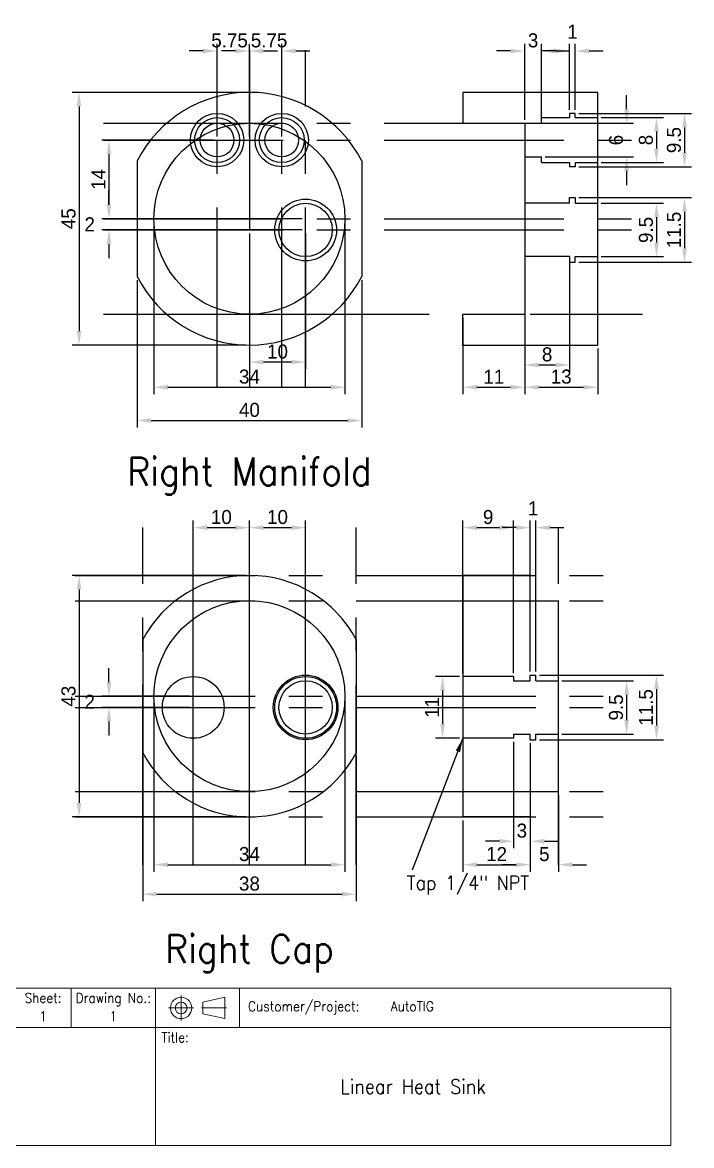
# Model space of a CAD drawing. Header units: millimetres. Extents: x 185 to 424, y -30 to 171.
# Drawn here: x 304.6 to 423.7, y -30 to 169.9 of the extents above; entities that cross this region are included whole.
import ezdxf
from ezdxf.enums import TextEntityAlignment as Align

# ---------------------------------------------------------------- set-up
doc = ezdxf.new("R2010")
doc.units = ezdxf.units.MM
doc.linetypes.add('CENTER', pattern=[50, 32, -6, 6, -6])
doc.linetypes.add('DASHDOT2', pattern=[12, 6, -2.95, 0.1, -2.95])
doc.layers.get('0').update_dxf_attribs({"color": 178, "lineweight": 25, "true_color": 0x000000})
for name, color, linetype, lineweight, true_color in [('0 ... Center', 16, 'CENTER', 25, 0x800000), ('0 ... Dimensions', 4, 'Continuous', 25, 0x00ffff), ('9.1 Drawing sheet', 178, 'Continuous', 9, 0x000000)]:
    doc.layers.add(name, color=color, linetype=linetype, lineweight=lineweight, true_color=true_color)
doc.styles.add('QCADDimTextStyle', font='txt')
doc.styles.add('textstyle0', font='Standard')
doc.styles.add('textstyle1', font='Standard')
doc.styles.add('textstyle10', font='Standard')
doc.styles.add('textstyle11', font='Standard')
doc.styles.add('textstyle12', font='Standard')
doc.styles.add('textstyle13', font='Standard')
doc.styles.add('textstyle14', font='Standard')
doc.styles.add('textstyle15', font='Standard')
doc.styles.add('textstyle16', font='Standard')
doc.styles.add('textstyle17', font='Standard')
doc.styles.add('textstyle18', font='Standard')
doc.styles.add('textstyle2', font='Standard')
doc.styles.add('textstyle20', font='Standard')
doc.styles.add('textstyle21', font='Standard')
doc.styles.add('textstyle22', font='Standard')
doc.styles.add('textstyle23', font='Standard')
doc.styles.add('textstyle26', font='Standard')
doc.styles.add('textstyle27', font='Standard')
doc.styles.add('textstyle28', font='Standard')
doc.styles.add('textstyle3', font='Standard')
doc.styles.add('textstyle4', font='Standard')
doc.styles.add('textstyle5', font='Standard')
doc.styles.add('textstyle6', font='Standard')
doc.styles.add('textstyle7', font='Standard')
doc.styles.add('textstyle8', font='Standard')
doc.styles.add('textstyle9', font='Standard')
doc.dimstyles.new('QCADDimStyle', dxfattribs={"dimtxt": 2.5, "dimasz": 2.5, "dimexe": 1.25, "dimexo": 0.625, "dimtad": 1, "dimtoh": 1, "dimdec": 4, "dimzin": 0, "dimdsep": 46, "dimtxsty": 'QCADDimTextStyle', "dimcen": 0.09, "dimadec": 0, "dimazin": 0, "dimtfac": 1, "dimtdec": 4, "dimtofl": 0, "dimtmove": 0, "dimatfit": 3, "dimfxl": 1, "dimtolj": 1, "dimtzin": 0, "dimarcsym": 0})

# ---------------------------------------------------------------- blocks, each defined once
blk = doc.blocks.new('Title block')
at = {"layer": '9.1 Drawing sheet'}
for p, q in [((-157.41, 28), (-157.41, 0)), ((-157.41, 28), (0, 28)), ((-141.74, 21), (-141.74, 28)), ((-126.74, 21), (-126.74, 28)), ((-116.74, 21), (-116.74, 28)), ((-106.74, 21), (-106.74, 28)), ((-91.74, 21), (-91.74, 28)), ((-76.74, 21), (-76.74, 28)), ((0, 0), (0, 28)), ((-157.41, 21), (0, 21)), ((-91.74, 0), (-91.74, 21)), ((-157.41, 0), (0, 0))]:
    blk.add_line(p, q, dxfattribs=at)
at = {"layer": '9.1 Drawing sheet', "color": 9, "linetype": 'DASHDOT2', "lineweight": 5, "true_color": 0xc0c0c0}
for p, q in [((-87.16, 22.28), (-87.16, 26.72)), ((-89.39, 24.5), (-84.94, 24.5)), ((-83.54, 24.5), (-79.09, 24.5))]:
    blk.add_line(p, q, dxfattribs=at)
at = {"layer": '9.1 Drawing sheet', "color": 9, "linetype": 'Continuous', "lineweight": 9, "true_color": 0xc0c0c0}
for p, q in [((-79.35, 26.4), (-83.28, 25.55)), ((-79.35, 26.4), (-79.35, 22.6)), ((-83.28, 25.55), (-83.28, 23.45)), ((-83.28, 23.45), (-79.35, 22.6))]:
    blk.add_line(p, q, dxfattribs=at)
for radius in [1.9, 1.05]:
    blk.add_circle((-87.16, 24.5), radius, dxfattribs=at)
at = {"layer": '9.1 Drawing sheet', "linetype": 'Continuous', "lineweight": 0, "width": 96.5681}
for s, insert, char_height, attachment_point, style in [('Designed:', (-149.57, 27.15), 1.738, 2, 'textstyle11'), ('Date:', (-134.24, 27.15), 1.738, 2, 'textstyle12'), ('Scale:', (-121.74, 27.15), 1.738, 2, 'textstyle13'), ('Sheet:', (-111.74, 27.15), 1.738, 2, 'textstyle0'), ('Drawing No.:', (-99.24, 27.15), 1.7382, 2, 'textstyle10'), ('Customer/Project:', (-75.25, 24.5), 1.7382, 4, 'textstyle8'), ('Title:', (-88.23, 20.11), 1.738, 2, 'textstyle9'), ('License:', (-151.5, 19.77), 1.738, 2, 'textstyle14')]:
    blk.add_mtext(s, dxfattribs=dict(at, insert=insert, char_height=char_height, attachment_point=attachment_point, style=style))
at = {"layer": '9.1 Drawing sheet', "linetype": 'Continuous', "lineweight": 0, "style": 'textstyle2'}
blk.add_attdef('1. Customer/Project', text='', height=1.74, dxfattribs=at).set_placement((-49.84, 24.79), align=Align.MIDDLE_LEFT)
at = {"layer": '9.1 Drawing sheet', "linetype": 'Continuous', "lineweight": 0}
for tag, height, style, p in [('5. Designed', 1.74, 'textstyle7', (-149.57, 23)), ('4. Drawing Date', 1.74, 'textstyle6', (-134.24, 23)), ('6. Scale', 1.74, 'textstyle5', (-121.74, 23)), ('7. Sheet', 1.74, 'textstyle4', (-111.74, 23)), ('3. Drawing No.', 1.74, 'textstyle3', (-99.24, 23)), ('8. License', 1.74, 'textstyle15', (-137.26, 18.67)), ('2. Title', 2.54, 'textstyle1', (-45.87, 10.5))]:
    blk.add_attdef(tag, text='', height=height, dxfattribs=dict(at, style=style)).set_placement(p, align=Align.MIDDLE_CENTER)
blk = doc.blocks.new('*D28')
at = {"layer": '0 ... Dimensions', "color": 0, "lineweight": -2}
for p, q in [((-0.62, 22.5), (-31.58, 22.5)), ((-30.33, 20), (-30.33, -20)), ((-0.62, -22.5), (-31.58, -22.5))]:
    blk.add_line(p, q, dxfattribs=at)
at = {"layer": '0 ... Dimensions', "color": 0}
for points in [[(-29.91, 20), (-30.74, 20), (-30.33, 22.5)], [(-30.74, -20), (-29.91, -20), (-30.33, -22.5)]]:
    blk.add_solid(points, dxfattribs=at)
at = {"layer": 'Defpoints', "color": 0}
for p in [(0, 22.5), (-30.33, -22.5), (0, -22.5)]:
    blk.add_point(p, dxfattribs=at)
at = {"layer": '0 ... Dimensions', "color": 0, "insert": (-32.2, 0), "char_height": 2.5, "attachment_point": 5, "rotation": 90, "style": 'QCADDimTextStyle'}
blk.add_mtext('\\A1;45', dxfattribs=at)
blk = doc.blocks.new('*D29')
at = {"layer": '0 ... Dimensions', "color": 0, "lineweight": -2}
for p, q in [((-6.38, 14), (-26.25, 14)), ((-25, 11.5), (-25, 2.5)), ((-6.38, 0), (-26.25, 0))]:
    blk.add_line(p, q, dxfattribs=at)
at = {"layer": '0 ... Dimensions', "color": 0}
for points in [[(-24.58, 11.5), (-25.42, 11.5), (-25, 14)], [(-25.42, 2.5), (-24.58, 2.5), (-25, 0)]]:
    blk.add_solid(points, dxfattribs=at)
at = {"layer": 'Defpoints', "color": 0}
for p in [(-5.75, 14), (-25, 0), (-5.75, 0)]:
    blk.add_point(p, dxfattribs=at)
at = {"layer": '0 ... Dimensions', "color": 0, "insert": (-26.88, 7), "char_height": 2.5, "attachment_point": 5, "rotation": 90, "style": 'QCADDimTextStyle'}
blk.add_mtext('\\A1;14', dxfattribs=at)
blk = doc.blocks.new('*D30')
at = {"layer": '0 ... Dimensions', "color": 0, "lineweight": -2}
for p, q in [((-25, 2.5), (-25, 5)), ((9.38, 0), (-26.25, 0)), ((9.38, -2), (-26.25, -2)), ((-25, -4.5), (-25, -7))]:
    blk.add_line(p, q, dxfattribs=at)
at = {"layer": '0 ... Dimensions', "color": 0}
for points in [[(-25.42, 2.5), (-24.58, 2.5), (-25, 0)], [(-24.58, -4.5), (-25.42, -4.5), (-25, -2)]]:
    blk.add_solid(points, dxfattribs=at)
at = {"layer": 'Defpoints', "color": 0}
for p in [(-25, 0), (10, 0), (10, -2)]:
    blk.add_point(p, dxfattribs=at)
at = {"layer": '0 ... Dimensions', "color": 0, "insert": (-28.44, -1), "char_height": 2.5, "attachment_point": 5, "style": 'QCADDimTextStyle'}
blk.add_mtext('\\A1;2', dxfattribs=at)
blk = doc.blocks.new('*D31')
at = {"layer": '0 ... Dimensions', "color": 0, "lineweight": -2}
for p, q in [((0, 14.62), (0, 31.11)), ((5.75, 14.62), (5.75, 31.11)), ((-2.5, 29.86), (-5, 29.86)), ((8.25, 29.86), (10.75, 29.86))]:
    blk.add_line(p, q, dxfattribs=at)
at = {"layer": '0 ... Dimensions', "color": 0}
for points in [[(-2.5, 29.45), (-2.5, 30.28), (0, 29.86)], [(8.25, 30.28), (8.25, 29.45), (5.75, 29.86)]]:
    blk.add_solid(points, dxfattribs=at)
at = {"layer": 'Defpoints', "color": 0}
for p in [(5.75, 29.86), (0, 14), (5.75, 14)]:
    blk.add_point(p, dxfattribs=at)
at = {"layer": '0 ... Dimensions', "color": 0, "insert": (3.5, 31.74), "char_height": 2.5, "attachment_point": 5, "style": 'QCADDimTextStyle'}
blk.add_mtext('\\A1;5.75', dxfattribs=at)
blk = doc.blocks.new('*D32')
at = {"layer": '0 ... Dimensions', "color": 0, "lineweight": -2}
for p, q in [((-5.75, 14.62), (-5.75, 31.11)), ((0, 14.62), (0, 31.11)), ((-8.25, 29.86), (-10.75, 29.86)), ((2.5, 29.86), (5, 29.86))]:
    blk.add_line(p, q, dxfattribs=at)
at = {"layer": '0 ... Dimensions', "color": 0}
for points in [[(-8.25, 29.45), (-8.25, 30.28), (-5.75, 29.86)], [(2.5, 30.28), (2.5, 29.45), (0, 29.86)]]:
    blk.add_solid(points, dxfattribs=at)
at = {"layer": 'Defpoints', "color": 0}
for p in [(0, 29.86), (-5.75, 14), (0, 14)]:
    blk.add_point(p, dxfattribs=at)
at = {"layer": '0 ... Dimensions', "color": 0, "insert": (-3.54, 31.74), "char_height": 2.5, "attachment_point": 5, "style": 'QCADDimTextStyle'}
blk.add_mtext('\\A1;5.75', dxfattribs=at)
blk = doc.blocks.new('*D33')
at = {"layer": '0 ... Dimensions', "color": 0, "lineweight": -2}
for p, q in [((57, 19.38), (57, 31.11)), ((58, 19.38), (58, 31.11)), ((54.5, 29.86), (52, 29.86)), ((60.5, 29.86), (63, 29.86))]:
    blk.add_line(p, q, dxfattribs=at)
at = {"layer": '0 ... Dimensions', "color": 0}
for points in [[(54.5, 29.45), (54.5, 30.28), (57, 29.86)], [(60.5, 30.28), (60.5, 29.45), (58, 29.86)]]:
    blk.add_solid(points, dxfattribs=at)
at = {"layer": 'Defpoints', "color": 0}
for p in [(58, 29.86), (57, 18.75), (58, 18.75)]:
    blk.add_point(p, dxfattribs=at)
at = {"layer": '0 ... Dimensions', "color": 0, "insert": (57.5, 33.3), "char_height": 2.5, "attachment_point": 5, "style": 'QCADDimTextStyle'}
blk.add_mtext('\\A1;1', dxfattribs=at)
blk = doc.blocks.new('*D34')
at = {"layer": '0 ... Dimensions', "color": 0, "lineweight": -2}
for p, q in [((38, -17.62), (38, -31.25)), ((49, -17.62), (49, -31.25)), ((40.5, -30), (46.5, -30))]:
    blk.add_line(p, q, dxfattribs=at)
at = {"layer": '0 ... Dimensions', "color": 0}
for points in [[(40.5, -29.58), (40.5, -30.42), (38, -30)], [(46.5, -30.42), (46.5, -29.58), (49, -30)]]:
    blk.add_solid(points, dxfattribs=at)
at = {"layer": 'Defpoints', "color": 0}
for p in [(38, -17), (49, -17), (49, -30)]:
    blk.add_point(p, dxfattribs=at)
at = {"layer": '0 ... Dimensions', "color": 0, "insert": (43.5, -28.12), "char_height": 2.5, "attachment_point": 5, "style": 'QCADDimTextStyle'}
blk.add_mtext('\\A1;11', dxfattribs=at)
blk = doc.blocks.new('*D35')
at = {"layer": '0 ... Dimensions', "color": 0, "lineweight": -2}
for p, q in [((49, -17.62), (49, -31.25)), ((62, -23.12), (62, -31.25)), ((51.5, -30), (59.5, -30))]:
    blk.add_line(p, q, dxfattribs=at)
at = {"layer": '0 ... Dimensions', "color": 0}
for points in [[(51.5, -29.58), (51.5, -30.42), (49, -30)], [(59.5, -30.42), (59.5, -29.58), (62, -30)]]:
    blk.add_solid(points, dxfattribs=at)
at = {"layer": 'Defpoints', "color": 0}
for p in [(49, -17), (62, -22.5), (62, -30)]:
    blk.add_point(p, dxfattribs=at)
at = {"layer": '0 ... Dimensions', "color": 0, "insert": (55.5, -28.12), "char_height": 2.5, "attachment_point": 5, "style": 'QCADDimTextStyle'}
blk.add_mtext('\\A1;13', dxfattribs=at)
blk = doc.blocks.new('*D36')
at = {"layer": '0 ... Dimensions', "color": 0, "lineweight": -2}
for p, q in [((67.15, 19.5), (67.15, 22)), ((52.62, 17), (68.4, 17)), ((52.62, 11), (68.4, 11)), ((67.15, 8.5), (67.15, 6))]:
    blk.add_line(p, q, dxfattribs=at)
at = {"layer": '0 ... Dimensions', "color": 0}
for points in [[(66.73, 19.5), (67.57, 19.5), (67.15, 17)], [(67.57, 8.5), (66.73, 8.5), (67.15, 11)]]:
    blk.add_solid(points, dxfattribs=at)
at = {"layer": 'Defpoints', "color": 0}
for p in [(52, 17), (52, 11), (67.15, 11)]:
    blk.add_point(p, dxfattribs=at)
at = {"layer": '0 ... Dimensions', "color": 0, "insert": (65.27, 14), "char_height": 2.5, "attachment_point": 5, "rotation": 90, "style": 'QCADDimTextStyle'}
blk.add_mtext('\\A1;6', dxfattribs=at)
blk = doc.blocks.new('*D37')
at = {"layer": '0 ... Dimensions', "color": 0, "lineweight": -2}
for p, q in [((62.62, 18), (73.71, 18)), ((72.46, 15.5), (72.46, 12.5)), ((62.62, 10), (73.71, 10))]:
    blk.add_line(p, q, dxfattribs=at)
at = {"layer": '0 ... Dimensions', "color": 0}
for points in [[(72.88, 15.5), (72.05, 15.5), (72.46, 18)], [(72.05, 12.5), (72.88, 12.5), (72.46, 10)]]:
    blk.add_solid(points, dxfattribs=at)
at = {"layer": 'Defpoints', "color": 0}
for p in [(62, 18), (62, 10), (72.46, 10)]:
    blk.add_point(p, dxfattribs=at)
at = {"layer": '0 ... Dimensions', "color": 0, "insert": (70.59, 14), "char_height": 2.5, "attachment_point": 5, "rotation": 90, "style": 'QCADDimTextStyle'}
blk.add_mtext('\\A1;8', dxfattribs=at)
blk = doc.blocks.new('*D38')
at = {"layer": '0 ... Dimensions', "color": 0, "lineweight": -2}
for p, q in [((58.62, 18.75), (78.7, 18.75)), ((77.45, 16.25), (77.45, 11.75)), ((58.62, 9.25), (78.7, 9.25))]:
    blk.add_line(p, q, dxfattribs=at)
at = {"layer": '0 ... Dimensions', "color": 0}
for points in [[(77.87, 16.25), (77.04, 16.25), (77.45, 18.75)], [(77.04, 11.75), (77.87, 11.75), (77.45, 9.25)]]:
    blk.add_solid(points, dxfattribs=at)
at = {"layer": 'Defpoints', "color": 0}
for p in [(58, 18.75), (58, 9.25), (77.45, 9.25)]:
    blk.add_point(p, dxfattribs=at)
at = {"layer": '0 ... Dimensions', "color": 0, "insert": (75.58, 14), "char_height": 2.5, "attachment_point": 5, "rotation": 90, "style": 'QCADDimTextStyle'}
blk.add_mtext('\\A1;9.5', dxfattribs=at)
blk = doc.blocks.new('*D39')
at = {"layer": '0 ... Dimensions', "color": 0, "lineweight": -2}
for p, q in [((62.62, 2.75), (73.71, 2.75)), ((72.46, 0.25), (72.46, -4.25)), ((62.62, -6.75), (73.71, -6.75))]:
    blk.add_line(p, q, dxfattribs=at)
at = {"layer": '0 ... Dimensions', "color": 0}
for points in [[(72.88, 0.25), (72.05, 0.25), (72.46, 2.75)], [(72.05, -4.25), (72.88, -4.25), (72.46, -6.75)]]:
    blk.add_solid(points, dxfattribs=at)
at = {"layer": 'Defpoints', "color": 0}
for p in [(62, 2.75), (62, -6.75), (72.46, -6.75)]:
    blk.add_point(p, dxfattribs=at)
at = {"layer": '0 ... Dimensions', "color": 0, "insert": (70.59, -2), "char_height": 2.5, "attachment_point": 5, "rotation": 90, "style": 'QCADDimTextStyle'}
blk.add_mtext('\\A1;9.5', dxfattribs=at)
blk = doc.blocks.new('*D40')
at = {"layer": '0 ... Dimensions', "color": 0, "lineweight": -2}
for p, q in [((58.62, 3.75), (78.7, 3.75)), ((77.45, 1.25), (77.45, -5.25)), ((58.62, -7.75), (78.7, -7.75))]:
    blk.add_line(p, q, dxfattribs=at)
at = {"layer": '0 ... Dimensions', "color": 0}
for points in [[(77.87, 1.25), (77.04, 1.25), (77.45, 3.75)], [(77.04, -5.25), (77.87, -5.25), (77.45, -7.75)]]:
    blk.add_solid(points, dxfattribs=at)
at = {"layer": 'Defpoints', "color": 0}
for p in [(58, 3.75), (58, -7.75), (77.45, -7.75)]:
    blk.add_point(p, dxfattribs=at)
at = {"layer": '0 ... Dimensions', "color": 0, "insert": (75.58, -2), "char_height": 2.5, "attachment_point": 5, "rotation": 90, "style": 'QCADDimTextStyle'}
blk.add_mtext('\\A1;11.5', dxfattribs=at)
blk = doc.blocks.new('*D41')
at = {"layer": '0 ... Dimensions', "color": 0, "lineweight": -2}
for p, q in [((-17, -0.62), (-17, -31.25)), ((17, -0.62), (17, -31.25)), ((-14.5, -30), (14.5, -30))]:
    blk.add_line(p, q, dxfattribs=at)
at = {"layer": '0 ... Dimensions', "color": 0}
for points in [[(-14.5, -29.58), (-14.5, -30.42), (-17, -30)], [(14.5, -30.42), (14.5, -29.58), (17, -30)]]:
    blk.add_solid(points, dxfattribs=at)
at = {"layer": 'Defpoints', "color": 0}
for p in [(-17, 0), (17, 0), (17, -30)]:
    blk.add_point(p, dxfattribs=at)
at = {"layer": '0 ... Dimensions', "color": 0, "insert": (0, -28.12), "char_height": 2.5, "attachment_point": 5, "style": 'QCADDimTextStyle'}
blk.add_mtext('\\A1;34', dxfattribs=at)
blk = doc.blocks.new('*D42')
at = {"layer": '0 ... Dimensions', "color": 0, "lineweight": -2}
for p, q in [((-20, -10.93), (-20, -37.18)), ((20, -10.93), (20, -37.18)), ((-17.5, -35.93), (17.5, -35.93))]:
    blk.add_line(p, q, dxfattribs=at)
at = {"layer": '0 ... Dimensions', "color": 0}
for points in [[(-17.5, -35.51), (-17.5, -36.35), (-20, -35.93)], [(17.5, -36.35), (17.5, -35.51), (20, -35.93)]]:
    blk.add_solid(points, dxfattribs=at)
at = {"layer": 'Defpoints', "color": 0}
for p in [(-20, -10.31), (20, -10.31), (20, -35.93)]:
    blk.add_point(p, dxfattribs=at)
at = {"layer": '0 ... Dimensions', "color": 0, "insert": (0, -34.05), "char_height": 2.5, "attachment_point": 5, "style": 'QCADDimTextStyle'}
blk.add_mtext('\\A1;40', dxfattribs=at)
blk = doc.blocks.new('*D54')
at = {"layer": '0 ... Dimensions', "color": 0, "lineweight": -2}
for p, q in [((0, -2.62), (0, -26.78)), ((10, -2.62), (10, -26.78)), ((7.5, -25.53), (2.5, -25.53))]:
    blk.add_line(p, q, dxfattribs=at)
at = {"layer": '0 ... Dimensions', "color": 0}
for points in [[(2.5, -25.11), (2.5, -25.95), (0, -25.53)], [(7.5, -25.95), (7.5, -25.11), (10, -25.53)]]:
    blk.add_solid(points, dxfattribs=at)
at = {"layer": 'Defpoints', "color": 0}
for p in [(0, -2), (10, -2), (0, -25.53)]:
    blk.add_point(p, dxfattribs=at)
at = {"layer": '0 ... Dimensions', "color": 0, "insert": (5, -23.66), "char_height": 2.5, "attachment_point": 5, "style": 'QCADDimTextStyle'}
blk.add_mtext('\\A1;10', dxfattribs=at)
blk = doc.blocks.new('*D59')
at = {"layer": '0 ... Dimensions', "color": 0, "lineweight": -2}
for p, q in [((49, 17.62), (49, 31.11)), ((52, 17.62), (52, 31.11)), ((46.5, 29.86), (44, 29.86)), ((54.5, 29.86), (57, 29.86))]:
    blk.add_line(p, q, dxfattribs=at)
at = {"layer": '0 ... Dimensions', "color": 0}
for points in [[(46.5, 29.45), (46.5, 30.28), (49, 29.86)], [(54.5, 30.28), (54.5, 29.45), (52, 29.86)]]:
    blk.add_solid(points, dxfattribs=at)
at = {"layer": 'Defpoints', "color": 0}
for p in [(52, 29.86), (49, 17), (52, 17)]:
    blk.add_point(p, dxfattribs=at)
at = {"layer": '0 ... Dimensions', "color": 0, "insert": (50.5, 31.74), "char_height": 2.5, "attachment_point": 5, "style": 'QCADDimTextStyle'}
blk.add_mtext('\\A1;3', dxfattribs=at)
blk = doc.blocks.new('*D60')
at = {"layer": '0 ... Dimensions', "color": 0, "lineweight": -2}
for p, q in [((49, -7.38), (49, -27.29)), ((57, -7.38), (57, -27.29)), ((51.5, -26.04), (54.5, -26.04))]:
    blk.add_line(p, q, dxfattribs=at)
at = {"layer": '0 ... Dimensions', "color": 0}
for points in [[(51.5, -25.62), (51.5, -26.45), (49, -26.04)], [(54.5, -26.45), (54.5, -25.62), (57, -26.04)]]:
    blk.add_solid(points, dxfattribs=at)
at = {"layer": 'Defpoints', "color": 0}
for p in [(49, -6.75), (57, -6.75), (57, -26.04)]:
    blk.add_point(p, dxfattribs=at)
at = {"layer": '0 ... Dimensions', "color": 0, "insert": (53, -24.16), "char_height": 2.5, "attachment_point": 5, "style": 'QCADDimTextStyle'}
blk.add_mtext('\\A1;8', dxfattribs=at)
blk = doc.blocks.new('*D43')
at = {"layer": '0 ... Dimensions', "color": 0, "lineweight": -2}
for p, q in [((-17, -0.62), (-17, -31.25)), ((17, -0.62), (17, -31.25)), ((-14.5, -30), (14.5, -30))]:
    blk.add_line(p, q, dxfattribs=at)
at = {"layer": '0 ... Dimensions', "color": 0}
for points in [[(-14.5, -29.58), (-14.5, -30.42), (-17, -30)], [(14.5, -30.42), (14.5, -29.58), (17, -30)]]:
    blk.add_solid(points, dxfattribs=at)
at = {"layer": 'Defpoints', "color": 0}
for p in [(-17, 0), (17, 0), (17, -30)]:
    blk.add_point(p, dxfattribs=at)
at = {"layer": '0 ... Dimensions', "color": 0, "insert": (0, -28.12), "char_height": 2.5, "attachment_point": 5, "style": 'QCADDimTextStyle'}
blk.add_mtext('\\A1;34', dxfattribs=at)
blk = doc.blocks.new('*D44')
at = {"layer": '0 ... Dimensions', "color": 0, "lineweight": -2}
for p, q in [((-19, -10.69), (-19, -36.51)), ((19, -10.69), (19, -36.51)), ((-16.5, -35.26), (16.5, -35.26))]:
    blk.add_line(p, q, dxfattribs=at)
at = {"layer": '0 ... Dimensions', "color": 0}
for points in [[(-16.5, -34.84), (-16.5, -35.67), (-19, -35.26)], [(16.5, -35.67), (16.5, -34.84), (19, -35.26)]]:
    blk.add_solid(points, dxfattribs=at)
at = {"layer": 'Defpoints', "color": 0}
for p in [(-19, -10.06), (19, -10.06), (19, -35.26)]:
    blk.add_point(p, dxfattribs=at)
at = {"layer": '0 ... Dimensions', "color": 0, "insert": (0, -33.38), "char_height": 2.5, "attachment_point": 5, "style": 'QCADDimTextStyle'}
blk.add_mtext('\\A1;38', dxfattribs=at)
blk = doc.blocks.new('*D45')
at = {"layer": '0 ... Dimensions', "color": 0, "lineweight": -2}
for p, q in [((-0.62, 21.5), (-31.58, 21.5)), ((-30.33, 19), (-30.33, -19)), ((-0.62, -21.5), (-31.58, -21.5))]:
    blk.add_line(p, q, dxfattribs=at)
at = {"layer": '0 ... Dimensions', "color": 0}
for points in [[(-29.91, 19), (-30.74, 19), (-30.33, 21.5)], [(-30.74, -19), (-29.91, -19), (-30.33, -21.5)]]:
    blk.add_solid(points, dxfattribs=at)
at = {"layer": 'Defpoints', "color": 0}
for p in [(0, 21.5), (-30.33, -21.5), (0, -21.5)]:
    blk.add_point(p, dxfattribs=at)
at = {"layer": '0 ... Dimensions', "color": 0, "insert": (-32.2, 0), "char_height": 2.5, "attachment_point": 5, "rotation": 90, "style": 'QCADDimTextStyle'}
blk.add_mtext('\\A1;43', dxfattribs=at)
blk = doc.blocks.new('*D46')
at = {"layer": '0 ... Dimensions', "color": 0, "lineweight": -2}
for p, q in [((-25, 2.5), (-25, 5)), ((-10.63, 0), (-26.25, 0)), ((-10.63, -2), (-26.25, -2)), ((-25, -4.5), (-25, -7))]:
    blk.add_line(p, q, dxfattribs=at)
at = {"layer": '0 ... Dimensions', "color": 0}
for points in [[(-25.42, 2.5), (-24.58, 2.5), (-25, 0)], [(-24.58, -4.5), (-25.42, -4.5), (-25, -2)]]:
    blk.add_solid(points, dxfattribs=at)
at = {"layer": 'Defpoints', "color": 0}
for p in [(-10, 0), (-25, -2), (-10, -2)]:
    blk.add_point(p, dxfattribs=at)
at = {"layer": '0 ... Dimensions', "color": 0, "insert": (-28.44, -1), "char_height": 2.5, "attachment_point": 5, "style": 'QCADDimTextStyle'}
blk.add_mtext('\\A1;2', dxfattribs=at)
blk = doc.blocks.new('*D47')
at = {"layer": '0 ... Dimensions', "color": 0, "lineweight": -2}
for p, q in [((-10, -1.38), (-10, 31.25)), ((-7.5, 30), (-2.5, 30)), ((0, -1.38), (0, 31.25))]:
    blk.add_line(p, q, dxfattribs=at)
at = {"layer": '0 ... Dimensions', "color": 0}
for points in [[(-7.5, 30.42), (-7.5, 29.58), (-10, 30)], [(-2.5, 29.58), (-2.5, 30.42), (0, 30)]]:
    blk.add_solid(points, dxfattribs=at)
at = {"layer": 'Defpoints', "color": 0}
for p in [(0, 30), (-10, -2), (0, -2)]:
    blk.add_point(p, dxfattribs=at)
at = {"layer": '0 ... Dimensions', "color": 0, "insert": (-5, 31.88), "char_height": 2.5, "attachment_point": 5, "style": 'QCADDimTextStyle'}
blk.add_mtext('\\A1;10', dxfattribs=at)
blk = doc.blocks.new('*D48')
at = {"layer": '0 ... Dimensions', "color": 0, "lineweight": -2}
for p, q in [((0, -1.38), (0, 31.25)), ((2.5, 30), (7.5, 30)), ((10, -1.38), (10, 31.25))]:
    blk.add_line(p, q, dxfattribs=at)
at = {"layer": '0 ... Dimensions', "color": 0}
for points in [[(2.5, 30.42), (2.5, 29.58), (0, 30)], [(7.5, 29.58), (7.5, 30.42), (10, 30)]]:
    blk.add_solid(points, dxfattribs=at)
at = {"layer": 'Defpoints', "color": 0}
for p in [(10, 30), (0, -2), (10, -2)]:
    blk.add_point(p, dxfattribs=at)
at = {"layer": '0 ... Dimensions', "color": 0, "insert": (5, 31.88), "char_height": 2.5, "attachment_point": 5, "style": 'QCADDimTextStyle'}
blk.add_mtext('\\A1;10', dxfattribs=at)
blk = doc.blocks.new('*D49')
at = {"layer": '0 ... Dimensions', "color": 0, "lineweight": -2}
for p, q in [((47.5, 30), (45, 30)), ((50, 4.38), (50, 31.25)), ((51, 4.38), (51, 31.25)), ((53.5, 30), (56, 30))]:
    blk.add_line(p, q, dxfattribs=at)
at = {"layer": '0 ... Dimensions', "color": 0}
for points in [[(47.5, 29.58), (47.5, 30.42), (50, 30)], [(53.5, 30.42), (53.5, 29.58), (51, 30)]]:
    blk.add_solid(points, dxfattribs=at)
at = {"layer": 'Defpoints', "color": 0}
for p in [(51, 30), (50, 3.75), (51, 3.75)]:
    blk.add_point(p, dxfattribs=at)
at = {"layer": '0 ... Dimensions', "color": 0, "insert": (50.5, 33.44), "char_height": 2.5, "attachment_point": 5, "style": 'QCADDimTextStyle'}
blk.add_mtext('\\A1;1', dxfattribs=at)
blk = doc.blocks.new('*D50')
at = {"layer": '0 ... Dimensions', "color": 0, "lineweight": -2}
for p, q in [((55.62, 2.75), (68.4, 2.75)), ((67.15, 0.25), (67.15, -4.25)), ((55.62, -6.75), (68.4, -6.75))]:
    blk.add_line(p, q, dxfattribs=at)
at = {"layer": '0 ... Dimensions', "color": 0}
for points in [[(67.57, 0.25), (66.73, 0.25), (67.15, 2.75)], [(66.73, -4.25), (67.57, -4.25), (67.15, -6.75)]]:
    blk.add_solid(points, dxfattribs=at)
at = {"layer": 'Defpoints', "color": 0}
for p in [(55, 2.75), (55, -6.75), (67.15, -6.75)]:
    blk.add_point(p, dxfattribs=at)
at = {"layer": '0 ... Dimensions', "color": 0, "insert": (65.27, -2), "char_height": 2.5, "attachment_point": 5, "rotation": 90, "style": 'QCADDimTextStyle'}
blk.add_mtext('\\A1;9.5', dxfattribs=at)
blk = doc.blocks.new('*D51')
at = {"layer": '0 ... Dimensions', "color": 0, "lineweight": -2}
for p, q in [((51.62, 3.75), (73.71, 3.75)), ((72.46, 1.25), (72.46, -5.25)), ((51.62, -7.75), (73.71, -7.75))]:
    blk.add_line(p, q, dxfattribs=at)
at = {"layer": '0 ... Dimensions', "color": 0}
for points in [[(72.88, 1.25), (72.05, 1.25), (72.46, 3.75)], [(72.05, -5.25), (72.88, -5.25), (72.46, -7.75)]]:
    blk.add_solid(points, dxfattribs=at)
at = {"layer": 'Defpoints', "color": 0}
for p in [(51, 3.75), (51, -7.75), (72.46, -7.75)]:
    blk.add_point(p, dxfattribs=at)
at = {"layer": '0 ... Dimensions', "color": 0, "insert": (70.59, -2), "char_height": 2.5, "attachment_point": 5, "rotation": 90, "style": 'QCADDimTextStyle'}
blk.add_mtext('\\A1;11.5', dxfattribs=at)
blk = doc.blocks.new('*D52')
at = {"layer": '0 ... Dimensions', "color": 0, "lineweight": -2}
for p, q in [((37.38, 3.5), (33.14, 3.5)), ((34.39, 1), (34.39, -5)), ((37.38, -7.5), (33.14, -7.5))]:
    blk.add_line(p, q, dxfattribs=at)
at = {"layer": '0 ... Dimensions', "color": 0}
for points in [[(34.8, 1), (33.97, 1), (34.39, 3.5)], [(33.97, -5), (34.8, -5), (34.39, -7.5)]]:
    blk.add_solid(points, dxfattribs=at)
at = {"layer": 'Defpoints', "color": 0}
for p in [(38, 3.5), (34.39, -7.5), (38, -7.5)]:
    blk.add_point(p, dxfattribs=at)
at = {"layer": '0 ... Dimensions', "color": 0, "insert": (32.51, -2), "char_height": 2.5, "attachment_point": 5, "rotation": 90, "style": 'QCADDimTextStyle'}
blk.add_mtext('\\A1;11', dxfattribs=at)
blk = doc.blocks.new('*D55')
at = {"layer": '0 ... Dimensions', "color": 0, "lineweight": -2}
for p, q in [((38, -22.12), (38, -31.25)), ((50, -22.12), (50, -31.25)), ((40.5, -30), (47.5, -30))]:
    blk.add_line(p, q, dxfattribs=at)
at = {"layer": '0 ... Dimensions', "color": 0}
for points in [[(40.5, -29.58), (40.5, -30.42), (38, -30)], [(47.5, -30.42), (47.5, -29.58), (50, -30)]]:
    blk.add_solid(points, dxfattribs=at)
at = {"layer": 'Defpoints', "color": 0}
for p in [(38, -21.5), (50, -21.5), (50, -30)]:
    blk.add_point(p, dxfattribs=at)
at = {"layer": '0 ... Dimensions', "color": 0, "insert": (44, -28.12), "char_height": 2.5, "attachment_point": 5, "style": 'QCADDimTextStyle'}
blk.add_mtext('\\A1;12', dxfattribs=at)
blk = doc.blocks.new('*D56')
at = {"layer": '0 ... Dimensions', "color": 0, "lineweight": -2}
for p, q in [((55, -17.62), (55, -31.25)), ((50, -22.12), (50, -31.25)), ((47.5, -30), (45, -30)), ((57.5, -30), (60, -30))]:
    blk.add_line(p, q, dxfattribs=at)
at = {"layer": '0 ... Dimensions', "color": 0}
for points in [[(47.5, -30.42), (47.5, -29.58), (50, -30)], [(57.5, -29.58), (57.5, -30.42), (55, -30)]]:
    blk.add_solid(points, dxfattribs=at)
at = {"layer": 'Defpoints', "color": 0}
for p in [(55, -17), (50, -21.5), (55, -30)]:
    blk.add_point(p, dxfattribs=at)
at = {"layer": '0 ... Dimensions', "color": 0, "insert": (52.5, -28.12), "char_height": 2.5, "attachment_point": 5, "style": 'QCADDimTextStyle'}
blk.add_mtext('\\A1;5', dxfattribs=at)
blk = doc.blocks.new('*D61')
at = {"layer": '0 ... Dimensions', "color": 0, "lineweight": -2}
for p, q in [((38, 4.12), (38, 31.25)), ((40.5, 30), (44.5, 30)), ((47, 4.12), (47, 31.25))]:
    blk.add_line(p, q, dxfattribs=at)
at = {"layer": '0 ... Dimensions', "color": 0}
for points in [[(40.5, 30.42), (40.5, 29.58), (38, 30)], [(44.5, 29.58), (44.5, 30.42), (47, 30)]]:
    blk.add_solid(points, dxfattribs=at)
at = {"layer": 'Defpoints', "color": 0}
for p in [(47, 30), (38, 3.5), (47, 3.5)]:
    blk.add_point(p, dxfattribs=at)
at = {"layer": '0 ... Dimensions', "color": 0, "insert": (42.5, 31.88), "char_height": 2.5, "attachment_point": 5, "style": 'QCADDimTextStyle'}
blk.add_mtext('\\A1;9', dxfattribs=at)
blk = doc.blocks.new('*D62')
at = {"layer": '0 ... Dimensions', "color": 0, "lineweight": -2}
for p, q in [((47, -8.12), (47, -27.08)), ((50, -8.38), (50, -27.08)), ((44.5, -25.83), (42, -25.83)), ((52.5, -25.83), (55, -25.83))]:
    blk.add_line(p, q, dxfattribs=at)
at = {"layer": '0 ... Dimensions', "color": 0}
for points in [[(44.5, -26.25), (44.5, -25.41), (47, -25.83)], [(52.5, -25.41), (52.5, -26.25), (50, -25.83)]]:
    blk.add_solid(points, dxfattribs=at)
at = {"layer": 'Defpoints', "color": 0}
for p in [(47, -7.5), (50, -7.75), (47, -25.83)]:
    blk.add_point(p, dxfattribs=at)
at = {"layer": '0 ... Dimensions', "color": 0, "insert": (48.5, -23.95), "char_height": 2.5, "attachment_point": 5, "style": 'QCADDimTextStyle'}
blk.add_mtext('\\A1;3', dxfattribs=at)
blk = doc.blocks.new('Manifold (right)')
for p, q in [((62, 22.5), (38, 22.5)), ((38, 22.5), (38, 17)), ((62, -22.5), (62, 22.5)), ((52, 18), (57, 18)), ((52, 17), (52, 18)), ((58, 18.75), (57, 18.75)), ((57, 18.75), (57, 18)), ((58, 18), (58, 18.75)), ((58, 18), (62, 18)), ((38, 17), (49, 17)), ((49, 17), (52, 17)), ((49, 17), (49, 11)), ((49, 17), (49, -17)), ((-20, 10.30776), (-20, -10.30776)), ((20, 10.30776), (20, -10.30776)), ((49, 11), (52, 11)), ((52, 10), (52, 11)), ((52, 10), (57, 10)), ((57, 10), (57, 9.25)), ((58, 10), (62, 10)), ((58, 10), (58, 9.25)), ((58, 9.25), (57, 9.25)), ((57, 2.75), (49, 2.75)), ((57, 3.75), (58, 3.75)), ((57, 2.75), (57, 3.75)), ((58, 3.75), (58, 2.75)), ((58, 2.75), (62, 2.75)), ((57, -6.75), (49, -6.75)), ((57, -6.75), (57, -7.75)), ((57, -7.75), (58, -7.75)), ((58, -7.75), (58, -6.75)), ((58, -6.75), (62, -6.75)), ((38, -22.5), (38, -17)), ((38, -17), (49, -17)), ((38, -22.5), (62, -22.5))]:
    blk.add_line(p, q)
for centre, radius in [((-5.75, 14), 4.75), ((-5.75, 14), 4), ((5.75, 14), 4.75), ((5.75, 14), 4), ((0, 0), 17), ((-5.75, 14), 3), ((5.75, 14), 3), ((10, -2), 5.5), ((10, -2), 4.75)]:
    blk.add_circle(centre, radius)
for start, end in [(27.2660445, 152.7339555), (207.2660445, 332.7339555)]:
    blk.add_arc((0, 0), 22.5, start, end)
at = {"layer": '0 ... Center'}
for p, q in [((-5.75, -30), (-5.75, 30)), ((0, 30), (0, -30)), ((5.75, -30), (5.75, 30)), ((10, -30), (10, 30)), ((-26, 17), (70, 17)), ((-26, 17), (0, 17)), ((-26, 14), (70, 14)), ((-26, 0), (70, 0)), ((-26, -2), (70, -2)), ((-26, -17), (0, -17)), ((0, -17), (70, -17))]:
    blk.add_line(p, q, dxfattribs=at)
at = {"layer": '0 ... Dimensions', "style": 'textstyle26'}
blk.add_text('Right Manifold', height=5, dxfattribs=at).set_placement((0, -45), align=Align.MIDDLE_CENTER)
at = {"layer": '0 ... Dimensions'}
for base, p1, p2, picture, middle in [((58, 29.8624), (57, 18.75), (58, 18.75), '*D33', (57.5, 33.2999)), ((52, 29.8624), (49, 17), (52, 17), '*D59', (50.5, 31.7374)), ((17, -30), (-17, 0), (17, 0), '*D41', (0, -28.125)), ((0, -25.53082), (10, -2), (0, -2), '*D54', (5, -23.65582)), ((57, -26.0352), (49, -6.75), (57, -6.75), '*D60', (53, -24.1602)), ((20, -35.92858), (-20, -10.30776), (20, -10.30776), '*D42', (0, -34.05358)), ((49, -30), (38, -17), (49, -17), '*D34', (43.5, -28.125)), ((62, -30), (49, -17), (62, -22.5), '*D35', (55.5, -28.125))]:
    dim = blk.add_linear_dim(base=base, p1=p1, p2=p2, dimstyle='QCADDimStyle', override={"dimtxt": 2.5, "dimasz": 2.5, "dimexe": 1.25, "dimexo": 0.625, "dimgap": 0.625, "dimzin": 8, "dimclrd": 0, "dimclre": 0, "dimclrt": 0, "dimazin": 3, "dimtmove": 2}, dxfattribs=at)
    dim.commit()
    dim.dimension.update_dxf_attribs({"geometry": picture, "text_midpoint": middle})
for base, p1, p2, picture, middle in [((0, 29.8624), (-5.75, 14), (0, 14), '*D32', (-3.54167, 31.7374)), ((5.75, 29.8624), (0, 14), (5.75, 14), '*D31', (3.5, 31.7374))]:
    dim = blk.add_linear_dim(base=base, p1=p1, p2=p2, dimstyle='QCADDimStyle', override={"dimtxt": 2.5, "dimasz": 2.5, "dimexe": 1.25, "dimexo": 0.625, "dimgap": 0.625, "dimzin": 8, "dimclrd": 0, "dimclre": 0, "dimclrt": 0, "dimazin": 3, "dimtmove": 2}, dxfattribs=at)
    dim.commit()
    dim.dimension.update_dxf_attribs({"geometry": picture, "text_midpoint": middle, "dimtype": 160})
for base, p1, p2, picture, middle in [((-30.32624, -22.5), (0, 22.5), (0, -22.5), '*D28', (-32.20124, 0)), ((67.14912, 11), (52, 17), (52, 11), '*D36', (65.27412, 14)), ((77.45472, 9.25), (58, 18.75), (58, 9.25), '*D38', (75.57972, 14)), ((72.46464, 10), (62, 18), (62, 10), '*D37', (70.58964, 14)), ((-25, 0), (-5.75, 14), (-5.75, 0), '*D29', (-26.875, 7)), ((-25, 0), (10, -2), (10, 0), '*D30', (-28.4375, -1)), ((77.45472, -7.75), (58, 3.75), (58, -7.75), '*D40', (75.57972, -2)), ((72.46464, -6.75), (62, 2.75), (62, -6.75), '*D39', (70.58964, -2))]:
    dim = blk.add_linear_dim(base=base, p1=p1, p2=p2, angle=90, dimstyle='QCADDimStyle', override={"dimtxt": 2.5, "dimasz": 2.5, "dimexe": 1.25, "dimexo": 0.625, "dimgap": 0.625, "dimzin": 8, "dimclrd": 0, "dimclre": 0, "dimclrt": 0, "dimazin": 3, "dimtmove": 2}, dxfattribs=at)
    dim.commit()
    dim.dimension.update_dxf_attribs({"geometry": picture, "text_midpoint": middle})
blk = doc.blocks.new('Cap (right)')
for p, q in [((50, 21.5), (38, 21.5)), ((38, 21.5), (38, -21.5)), ((50, 17), (50, 21.5)), ((50, 17), (55, 17)), ((55, -17), (55, 17)), ((-19, 10.06231), (-19, -10.06231)), ((19, 10.06231), (19, -10.06231)), ((47, 3.5), (38, 3.5)), ((47, 3.5), (47, 2.75)), ((47, 2.75), (50, 2.75)), ((50, 3.75), (51, 3.75)), ((50, 2.75), (50, 3.75)), ((51, 2.75), (51, 3.75)), ((51, 2.75), (55, 2.75)), ((47, -7.5), (38, -7.5)), ((47, -6.75), (50, -6.75)), ((47, -6.75), (47, -7.5)), ((50, -7.75), (50, -6.75)), ((50, -7.75), (51, -7.75)), ((51, -6.75), (55, -6.75)), ((51, -7.75), (51, -6.75)), ((50, -17), (55, -17)), ((50, -17), (50, -21.5)), ((50, -21.5), (38, -21.5))]:
    blk.add_line(p, q)
for centre, radius in [((0, 0), 17), ((-10, -2), 5.5), ((10, -2), 5.75), ((10, -2), 5.5), ((10, -2), 4.75)]:
    blk.add_circle(centre, radius)
for start, end in [(27.9054728, 152.0945272), (207.9054728, 332.0945272)]:
    blk.add_arc((0, 0), 21.5, start, end)
at = {"layer": '0 ... Center'}
for p, q in [((-19, -30), (-19, 30)), ((-10, -30), (-10, 30)), ((0, -30), (0, 30)), ((10, -30), (10, 30)), ((19, -30), (19, 30)), ((55, -30), (55, 30)), ((-31, 21.5), (69, 21.5)), ((-31, 17), (69, 17)), ((-31, 0), (69, 0)), ((-31, -2), (69, -2)), ((-31, -17), (69, -17)), ((-31, -21.5), (69, -21.5))]:
    blk.add_line(p, q, dxfattribs=at)
at = {"layer": '0 ... Dimensions', "style": 'textstyle28'}
blk.add_text('Tap 1/4" NPT', height=2.5, dxfattribs=at).set_placement((28, -32), align=Align.TOP_LEFT)
at = {"layer": '0 ... Dimensions', "style": 'textstyle27'}
blk.add_text('Right Cap', height=5, dxfattribs=at).set_placement((0, -45), align=Align.MIDDLE_CENTER)
at = {"layer": '0 ... Dimensions'}
for base, p1, p2, picture, middle in [((51, 30), (50, 3.75), (51, 3.75), '*D49', (50.5, 33.4375)), ((0, 30), (-10, -2), (0, -2), '*D47', (-5, 31.875)), ((10, 30), (0, -2), (10, -2), '*D48', (5, 31.875)), ((47, 30), (38, 3.5), (47, 3.5), '*D61', (42.5, 31.875)), ((17, -30), (-17, 0), (17, 0), '*D43', (0, -28.125)), ((47, -25.82946), (50, -7.75), (47, -7.5), '*D62', (48.5, -23.95446)), ((19, -35.25618), (-19, -10.06231), (19, -10.06231), '*D44', (0, -33.38118)), ((55, -30), (50, -21.5), (55, -17), '*D56', (52.5, -28.125)), ((50, -30), (38, -21.5), (50, -21.5), '*D55', (44, -28.125))]:
    dim = blk.add_linear_dim(base=base, p1=p1, p2=p2, dimstyle='QCADDimStyle', override={"dimtxt": 2.5, "dimasz": 2.5, "dimexe": 1.25, "dimexo": 0.625, "dimgap": 0.625, "dimzin": 8, "dimclrd": 0, "dimclre": 0, "dimclrt": 0, "dimazin": 3, "dimtmove": 2}, dxfattribs=at)
    dim.commit()
    dim.dimension.update_dxf_attribs({"geometry": picture, "text_midpoint": middle})
for base, p1, p2, picture, middle in [((-30.32624, -21.5), (0, 21.5), (0, -21.5), '*D45', (-32.20124, 0)), ((-25, -2), (-10, 0), (-10, -2), '*D46', (-28.4375, -1)), ((34.38801, -7.5), (38, 3.5), (38, -7.5), '*D52', (32.51301, -2)), ((72.46464, -7.75), (51, 3.75), (51, -7.75), '*D51', (70.58964, -2)), ((67.14912, -6.75), (55, 2.75), (55, -6.75), '*D50', (65.27412, -2))]:
    dim = blk.add_linear_dim(base=base, p1=p1, p2=p2, angle=90, dimstyle='QCADDimStyle', override={"dimtxt": 2.5, "dimasz": 2.5, "dimexe": 1.25, "dimexo": 0.625, "dimgap": 0.625, "dimzin": 8, "dimclrd": 0, "dimclre": 0, "dimclrt": 0, "dimazin": 3, "dimtmove": 2}, dxfattribs=at)
    dim.commit()
    dim.dimension.update_dxf_attribs({"geometry": picture, "text_midpoint": middle})
blk.add_leader([(38, -7.5), (29, -31)], dimstyle='QCADDimStyle', dxfattribs=at)

msp = doc.modelspace()

# ---------------------------------------------------------------- block references
for name, p in [('Manifold (right)', (345, 135)), ('Cap (right)', (345, 50))]:
    msp.add_blockref(name, p)
at = {"layer": '9.1 Drawing sheet'}
ref = msp.add_blockref('Title block', (420, -30), dxfattribs=at)
ref.add_attrib('8. License', 'GPLv2', dxfattribs={"lineweight": 0, "height": 1.738, "style": 'textstyle16'}).set_placement((282.74, -11.33), align=Align.MIDDLE_CENTER)
ref.add_attrib('3. Drawing No.', '1', dxfattribs={"linetype": 'Continuous', "lineweight": 0, "height": 1.74, "style": 'textstyle17'}).set_placement((320.76, -7), align=Align.MIDDLE_CENTER)
ref.add_attrib('7. Sheet', '1', dxfattribs={"linetype": 'Continuous', "lineweight": 0, "height": 1.74, "style": 'textstyle18'}).set_placement((308.26, -7), align=Align.MIDDLE_CENTER)
ref.add_attrib('4. Drawing Date', '07/08/2014', dxfattribs={"height": 1.738, "style": 'textstyle20'}).set_placement((285.76, -7), align=Align.MIDDLE_CENTER)
ref.add_attrib('5. Designed', 'Russell', dxfattribs={"linetype": 'Continuous', "lineweight": 0, "height": 1.738, "style": 'textstyle21'}).set_placement((270.43, -7), align=Align.MIDDLE_CENTER)
ref.add_attrib('2. Title', 'Linear Heat Sink', dxfattribs={"height": 2.54, "style": 'textstyle22'}).set_placement((374.13, -19.5), align=Align.MIDDLE_CENTER)
ref.add_attrib('1. Customer/Project', 'AutoTIG', dxfattribs={"linetype": 'Continuous', "lineweight": 0, "height": 1.738, "style": 'textstyle23'}).set_placement((370.16, -5.21), align=Align.MIDDLE_LEFT)

doc.saveas('drawing.dxf')
